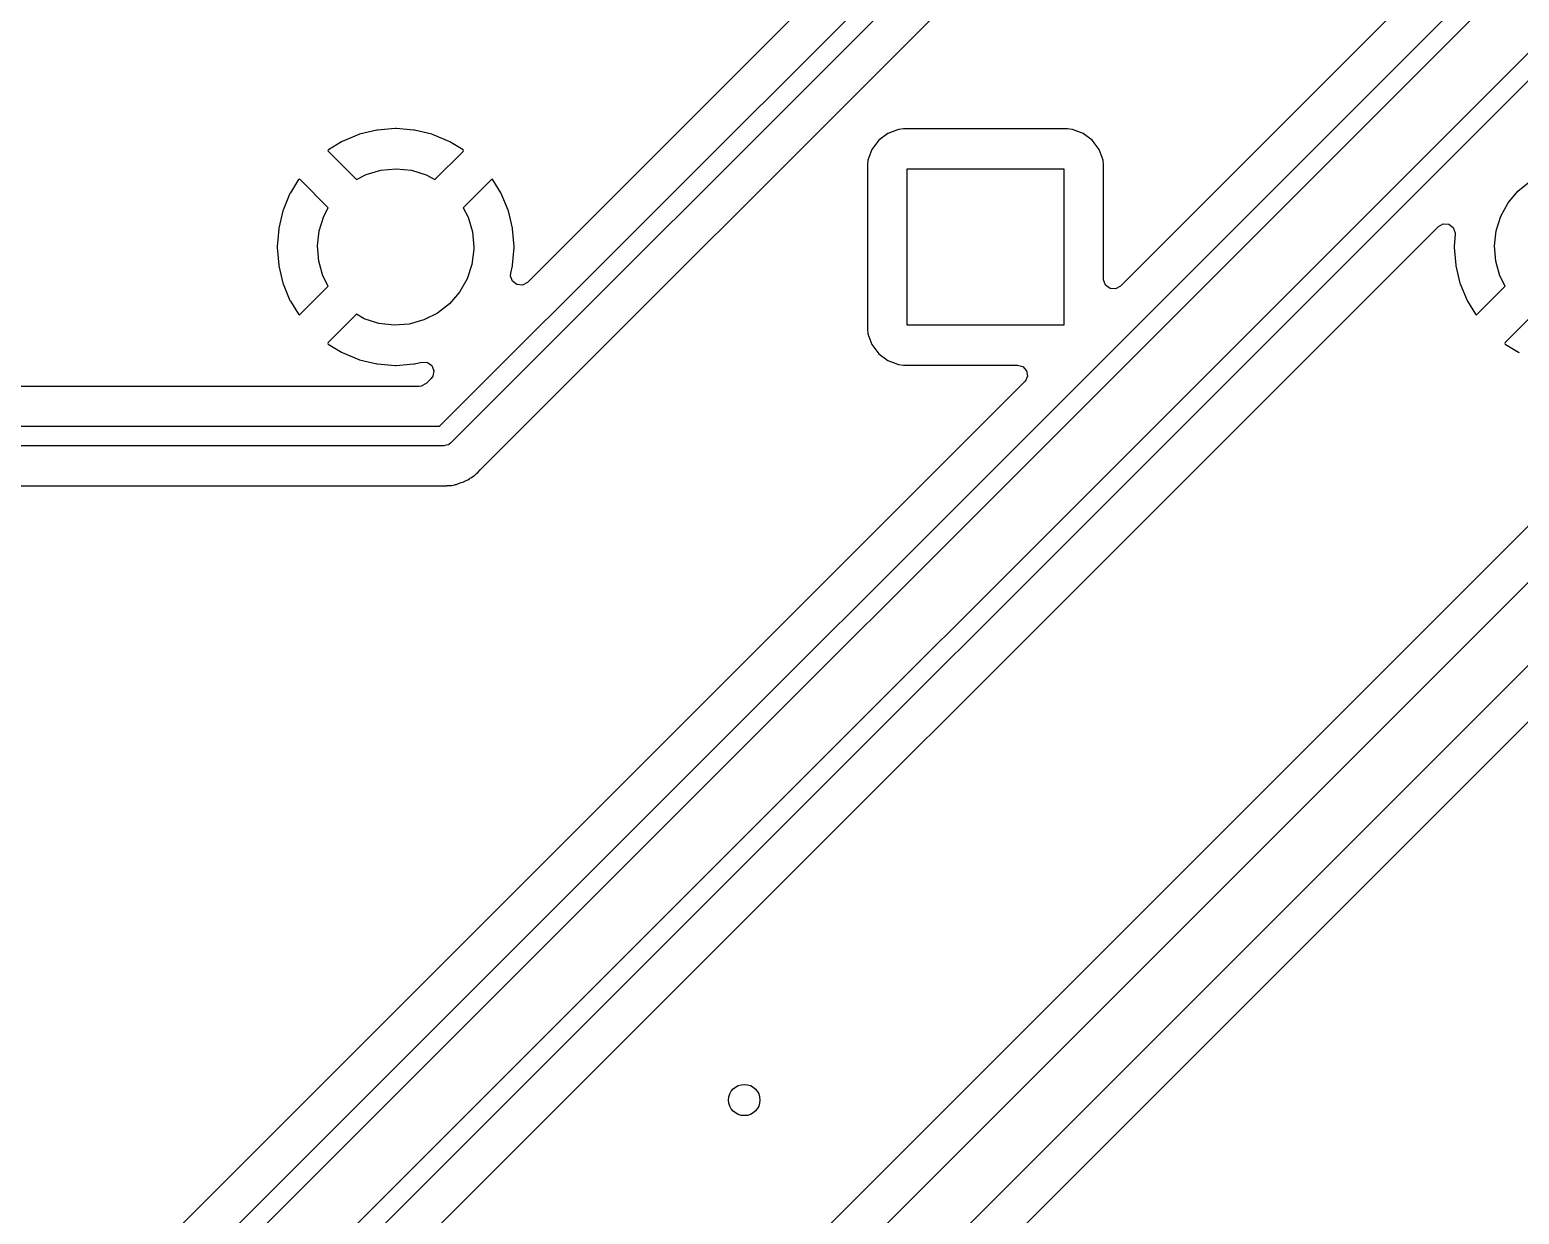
# Model space of a CAD drawing. Extents: x 0.3 to 11.5, y -8.2 to 3.2.
# Drawn here: x 2.904 to 3.653, y -2.742 to -2.146 of the extents above; entities that cross this region are included whole.
import ezdxf

# ---------------------------------------------------------------- set-up
doc = ezdxf.new("R2010")
doc.units = 0
doc.header["$MEASUREMENT"] = 0
doc.layers.add('BLACK', color=7, linetype='CONTINUOUS')

msp = doc.modelspace()

# ---------------------------------------------------------------- linework, layer by layer
at = {"layer": 'BLACK', "linetype": 'CONTINUOUS'}
for p, q in [((2.90604, -2.90925), (4.07264, -1.74264)), ((4.0797, -1.7495), (2.91444, -2.91477)), ((2.66121, -3.09468), (3.92344, -1.83244)), ((3.93185, -1.83796), (2.66672, -3.10308)), ((3.51984, -1.90758), (3.15451, -2.27292)), ((3.81994, -1.90764), (3.4528, -2.27478)), ((3.1104, -2.34533), (3.54324, -1.91249)), ((3.54876, -1.92089), (3.11592, -2.35374)), ((3.13107, -2.36689), (3.5556, -1.94237)), ((3.8738, -2.17957), (2.96242, -3.09095)), ((2.96746, -3.11423), (3.89017, -2.19151)), ((3.06107, -2.20216), (3.05447, -2.2062)), ((3.06141, -2.20198), (3.06107, -2.20216)), ((3.06969, -2.19855), (3.06141, -2.20198)), ((3.07006, -2.19843), (3.06969, -2.19855)), ((3.07877, -2.19634), (3.07006, -2.19843)), ((3.07915, -2.19628), (3.07877, -2.19634)), ((3.08808, -2.19558), (3.07915, -2.19628)), ((3.08847, -2.19558), (3.08808, -2.19558)), ((3.09739, -2.19628), (3.08847, -2.19558)), ((3.09778, -2.19634), (3.09739, -2.19628)), ((3.10649, -2.19843), (3.09778, -2.19634)), ((3.10685, -2.19855), (3.10649, -2.19843)), ((3.11513, -2.20198), (3.10685, -2.19855)), ((3.11547, -2.20216), (3.11513, -2.20198)), ((3.12221, -2.20629), (3.11547, -2.20216)), ((3.33127, -2.20145), (3.32783, -2.20604)), ((3.33585, -2.19801), (3.33127, -2.20145)), ((3.34122, -2.19599), (3.33585, -2.19801)), ((3.34367, -2.19573), (3.34122, -2.19599)), ((3.4262, -2.19573), (3.34367, -2.19573)), ((3.42865, -2.19599), (3.4262, -2.19573)), ((3.43402, -2.19801), (3.42865, -2.19599)), ((3.43861, -2.20145), (3.43402, -2.19801)), ((3.44205, -2.20604), (3.43861, -2.20145)), ((3.05447, -2.2062), (3.0541, -2.20661)), ((3.0541, -2.20661), (3.05425, -2.20696)), ((3.05425, -2.20696), (3.06852, -2.22123)), ((3.108, -2.22124), (3.12217, -2.20708)), ((3.12217, -2.20708), (3.12244, -2.20659)), ((3.12244, -2.20659), (3.12221, -2.20629)), ((3.32783, -2.20604), (3.32581, -2.2114)), ((3.44406, -2.2114), (3.44205, -2.20604)), ((3.90673, -2.21672), (2.98823, -3.13521)), ((3.07352, -2.21861), (3.08089, -2.21645)), ((3.08089, -2.21645), (3.08855, -2.21575)), ((3.08855, -2.21575), (3.09619, -2.21655)), ((3.09619, -2.21655), (3.10353, -2.21882)), ((3.32581, -2.2114), (3.32555, -2.21385)), ((3.32555, -2.21385), (3.32555, -2.29638)), ((3.34557, -2.29449), (3.34557, -2.21575)), ((3.34557, -2.21575), (3.42431, -2.21575)), ((3.42431, -2.21575), (3.42431, -2.29449)), ((3.44433, -2.21385), (3.44406, -2.2114)), ((3.44433, -2.27127), (3.44433, -2.21385)), ((3.03944, -2.22118), (3.03531, -2.22792)), ((3.03974, -2.22095), (3.03944, -2.22118)), ((3.04023, -2.22122), (3.03974, -2.22095)), ((3.0544, -2.23539), (3.04023, -2.22122)), ((3.06852, -2.22123), (3.07352, -2.21861)), ((3.10353, -2.21882), (3.108, -2.22124)), ((3.13643, -2.2211), (3.12215, -2.23538)), ((3.13678, -2.22095), (3.13643, -2.2211)), ((3.13719, -2.22132), (3.13678, -2.22095)), ((3.14123, -2.22792), (3.13719, -2.22132)), ((3.65267, -2.22699), (3.65865, -2.22217)), ((3.03513, -2.22826), (3.03171, -2.23653)), ((3.03531, -2.22792), (3.03513, -2.22826)), ((3.14141, -2.22826), (3.14123, -2.22792)), ((3.14484, -2.23653), (3.14141, -2.22826)), ((3.64773, -2.23288), (3.65267, -2.22699)), ((3.03159, -2.2369), (3.0295, -2.24561)), ((3.03171, -2.23653), (3.03159, -2.2369)), ((3.04976, -2.24693), (3.05209, -2.23961)), ((3.05209, -2.23961), (3.0544, -2.23539)), ((3.12215, -2.23538), (3.12467, -2.24012)), ((3.14496, -2.2369), (3.14484, -2.23653)), ((3.14705, -2.24561), (3.14496, -2.2369)), ((3.28273, -2.86902), (3.91357, -2.23819)), ((3.6417, -2.24693), (3.64403, -2.23961)), ((3.64403, -2.23961), (3.64773, -2.23288)), ((2.93591, -2.92161), (3.61271, -2.24481)), ((3.02944, -2.246), (3.02873, -2.25492)), ((3.0295, -2.24561), (3.02944, -2.246)), ((3.04891, -2.25457), (3.04976, -2.24693)), ((3.12467, -2.24012), (3.12689, -2.24747)), ((3.14711, -2.246), (3.14705, -2.24561)), ((3.14781, -2.25492), (3.14711, -2.246)), ((3.61271, -2.24481), (3.61516, -2.24347)), ((3.61516, -2.24347), (3.61795, -2.24367)), ((3.61795, -2.24367), (3.62019, -2.24534)), ((3.62019, -2.24534), (3.62117, -2.24796)), ((3.64085, -2.25457), (3.6417, -2.24693)), ((3.04955, -2.26223), (3.04891, -2.25457)), ((3.12689, -2.24747), (3.12764, -2.25512)), ((3.62116, -2.24871), (3.62067, -2.25492)), ((3.62117, -2.24796), (3.62116, -2.24871)), ((3.64149, -2.26223), (3.64085, -2.25457)), ((3.02873, -2.25492), (3.02873, -2.25531)), ((3.02873, -2.25531), (3.02944, -2.26424)), ((3.12763, -2.25622), (3.12666, -2.26384)), ((3.12764, -2.25512), (3.12763, -2.25622)), ((3.14711, -2.26424), (3.14781, -2.25531)), ((3.14781, -2.25531), (3.14781, -2.25492)), ((3.62067, -2.25492), (3.62067, -2.25531)), ((3.62067, -2.25531), (3.62138, -2.26424)), ((3.02944, -2.26424), (3.0295, -2.26462)), ((3.0295, -2.26462), (3.03159, -2.27333)), ((3.05167, -2.26961), (3.04955, -2.26223)), ((3.05437, -2.27488), (3.05167, -2.26961)), ((3.12666, -2.26384), (3.12424, -2.27113)), ((3.14605, -2.26976), (3.14618, -2.26825)), ((3.14618, -2.26825), (3.14705, -2.26462)), ((3.14705, -2.26462), (3.14711, -2.26424)), ((3.62138, -2.26424), (3.62144, -2.26462)), ((3.62144, -2.26462), (3.62353, -2.27333)), ((3.64361, -2.26961), (3.64149, -2.26223)), ((3.64631, -2.27488), (3.64361, -2.26961)), ((3.03159, -2.27333), (3.03171, -2.2737)), ((3.03171, -2.2737), (3.03513, -2.28197)), ((3.04011, -2.28914), (3.05437, -2.27488)), ((3.12424, -2.27113), (3.12044, -2.27781)), ((3.14703, -2.27238), (3.14605, -2.26976)), ((3.14927, -2.27406), (3.14703, -2.27238)), ((3.15205, -2.27426), (3.14927, -2.27406)), ((3.15451, -2.27292), (3.15205, -2.27426)), ((3.44434, -2.27163), (3.44433, -2.27127)), ((3.44532, -2.27424), (3.44434, -2.27163)), ((3.44755, -2.27592), (3.44532, -2.27424)), ((3.45034, -2.27612), (3.44755, -2.27592)), ((3.4528, -2.27478), (3.45034, -2.27612)), ((3.62353, -2.27333), (3.62365, -2.2737)), ((3.62365, -2.2737), (3.62708, -2.28197)), ((3.63205, -2.28914), (3.64631, -2.27488)), ((3.03513, -2.28197), (3.03531, -2.28232)), ((3.03531, -2.28232), (3.03935, -2.28892)), ((3.11542, -2.28363), (3.10937, -2.28836)), ((3.12044, -2.27781), (3.11542, -2.28363)), ((3.62708, -2.28197), (3.62725, -2.28232)), ((3.62725, -2.28232), (3.63129, -2.28892)), ((3.03935, -2.28892), (3.03976, -2.28929)), ((3.03976, -2.28929), (3.04011, -2.28914)), ((3.06855, -2.28898), (3.05437, -2.30316)), ((3.07251, -2.2912), (3.06855, -2.28898)), ((3.07982, -2.29357), (3.07251, -2.2912)), ((3.10251, -2.29182), (3.09511, -2.29389)), ((3.10937, -2.28836), (3.10251, -2.29182)), ((3.63129, -2.28892), (3.6317, -2.28929)), ((3.6317, -2.28929), (3.63205, -2.28914)), ((3.66049, -2.28898), (3.64631, -2.30316)), ((3.08745, -2.29448), (3.07982, -2.29357)), ((3.09511, -2.29389), (3.08745, -2.29448)), ((3.32555, -2.29638), (3.32581, -2.29883)), ((3.32581, -2.29883), (3.32783, -2.3042)), ((3.42431, -2.29449), (3.34557, -2.29449)), ((3.05437, -2.30316), (3.0541, -2.30365)), ((3.0541, -2.30365), (3.05433, -2.30395)), ((3.05433, -2.30395), (3.06107, -2.30808)), ((3.32783, -2.3042), (3.33127, -2.30879)), ((3.64631, -2.30316), (3.64605, -2.30365)), ((3.64605, -2.30365), (3.64627, -2.30395)), ((3.64627, -2.30395), (3.65301, -2.30808)), ((3.06107, -2.30808), (3.06141, -2.30826)), ((3.06141, -2.30826), (3.06969, -2.31168)), ((3.06969, -2.31168), (3.07006, -2.3118)), ((3.07006, -2.3118), (3.07877, -2.31389)), ((3.07877, -2.31389), (3.07915, -2.31395)), ((3.07915, -2.31395), (3.08808, -2.31466)), ((3.08847, -2.31466), (3.09739, -2.31395)), ((3.09739, -2.31395), (3.09778, -2.31389)), ((3.09778, -2.31389), (3.10141, -2.31302)), ((3.10141, -2.31302), (3.1042, -2.31316)), ((3.1042, -2.31316), (3.10647, -2.31479)), ((3.33127, -2.30879), (3.33585, -2.31223)), ((3.33585, -2.31223), (3.34122, -2.31424)), ((3.34122, -2.31424), (3.34367, -2.31451)), ((3.34367, -2.31451), (3.40109, -2.31451)), ((3.40109, -2.31451), (3.40377, -2.3153)), ((3.65301, -2.30808), (3.65336, -2.30826)), ((3.08808, -2.31466), (3.08847, -2.31466)), ((3.10607, -2.32135), (3.10356, -2.32386)), ((3.10697, -2.32013), (3.10607, -2.32135)), ((3.10647, -2.31479), (3.1075, -2.31739)), ((3.1075, -2.31739), (3.10697, -2.32013)), ((3.40377, -2.3153), (3.4056, -2.31741)), ((3.406, -2.32017), (3.40484, -2.32272)), ((3.4056, -2.31741), (3.406, -2.32017)), ((3.10006, -2.32531), (2.68957, -2.32531)), ((3.4046, -2.32298), (3.02948, -2.6981)), ((3.10111, -2.3252), (3.10006, -2.32531)), ((3.10356, -2.32386), (3.10111, -2.3252)), ((3.40484, -2.32272), (3.4046, -2.32298)), ((2.68646, -2.34533), (3.1104, -2.34533)), ((3.11244, -2.35518), (2.6885, -2.35518)), ((3.1136, -2.35484), (3.11244, -2.35518)), ((3.11479, -2.35458), (3.1136, -2.35484)), ((3.11499, -2.35443), (3.11479, -2.35458)), ((3.1151, -2.3544), (3.11499, -2.35443)), ((3.11522, -2.35426), (3.1151, -2.3544)), ((3.11592, -2.35374), (3.11522, -2.35426)), ((3.13076, -2.36724), (3.13107, -2.36689)), ((3.11869, -2.37461), (3.11898, -2.37449)), ((3.11898, -2.37449), (3.12031, -2.37396)), ((3.11898, -2.37449), (3.11898, -2.37449)), ((3.12031, -2.37396), (3.12075, -2.37381)), ((3.12075, -2.37381), (3.12213, -2.37341)), ((3.12213, -2.37341), (3.12242, -2.37333)), ((3.12213, -2.37341), (3.12213, -2.37341)), ((3.12242, -2.37333), (3.12269, -2.37317)), ((3.12269, -2.37317), (3.12311, -2.37292)), ((3.12269, -2.37317), (3.12269, -2.37317)), ((3.12311, -2.37292), (3.12381, -2.37258)), ((3.12381, -2.37258), (3.12455, -2.37229)), ((3.12455, -2.37229), (3.1254, -2.37167)), ((3.1254, -2.37167), (3.12596, -2.37126)), ((3.12596, -2.37126), (3.12635, -2.37101)), ((3.12635, -2.37101), (3.12758, -2.37028)), ((3.12758, -2.37028), (3.12785, -2.37012)), ((3.12758, -2.37028), (3.12758, -2.37028)), ((3.12785, -2.37012), (3.12841, -2.36956)), ((3.12841, -2.36956), (3.129, -2.36905)), ((3.129, -2.36905), (3.12965, -2.36858)), ((3.12965, -2.36858), (3.13076, -2.36724)), ((2.69885, -2.3752), (3.10934, -2.3752)), ((3.10934, -2.3752), (3.10978, -2.37522)), ((3.10978, -2.37522), (3.11008, -2.37528)), ((3.11008, -2.37528), (3.11039, -2.37527)), ((3.11039, -2.37527), (3.11276, -2.3752)), ((3.11039, -2.37527), (3.11039, -2.37527)), ((3.11276, -2.3752), (3.11291, -2.3752)), ((3.11291, -2.3752), (3.11401, -2.3752)), ((3.11401, -2.3752), (3.11416, -2.37518)), ((3.11416, -2.37518), (3.11417, -2.37518)), ((3.11417, -2.37518), (3.11463, -2.37514)), ((3.11463, -2.37514), (3.1159, -2.3751)), ((3.1159, -2.3751), (3.11606, -2.3751)), ((3.11606, -2.3751), (3.11637, -2.37509)), ((3.11637, -2.37509), (3.11714, -2.37486)), ((3.11714, -2.37486), (3.1179, -2.37471)), ((3.1179, -2.37471), (3.11838, -2.37464)), ((3.11838, -2.37464), (3.11869, -2.37461)), ((3.11838, -2.37464), (3.11838, -2.37464)), ((3.02948, -2.6981), (2.65437, -3.07321))]:
    msp.add_line(p, q, dxfattribs=at)
at = {"layer": 'BLACK'}
msp.add_circle((3.26359, -2.68425), 0.00787, dxfattribs=at)

doc.saveas('drawing.dxf')
